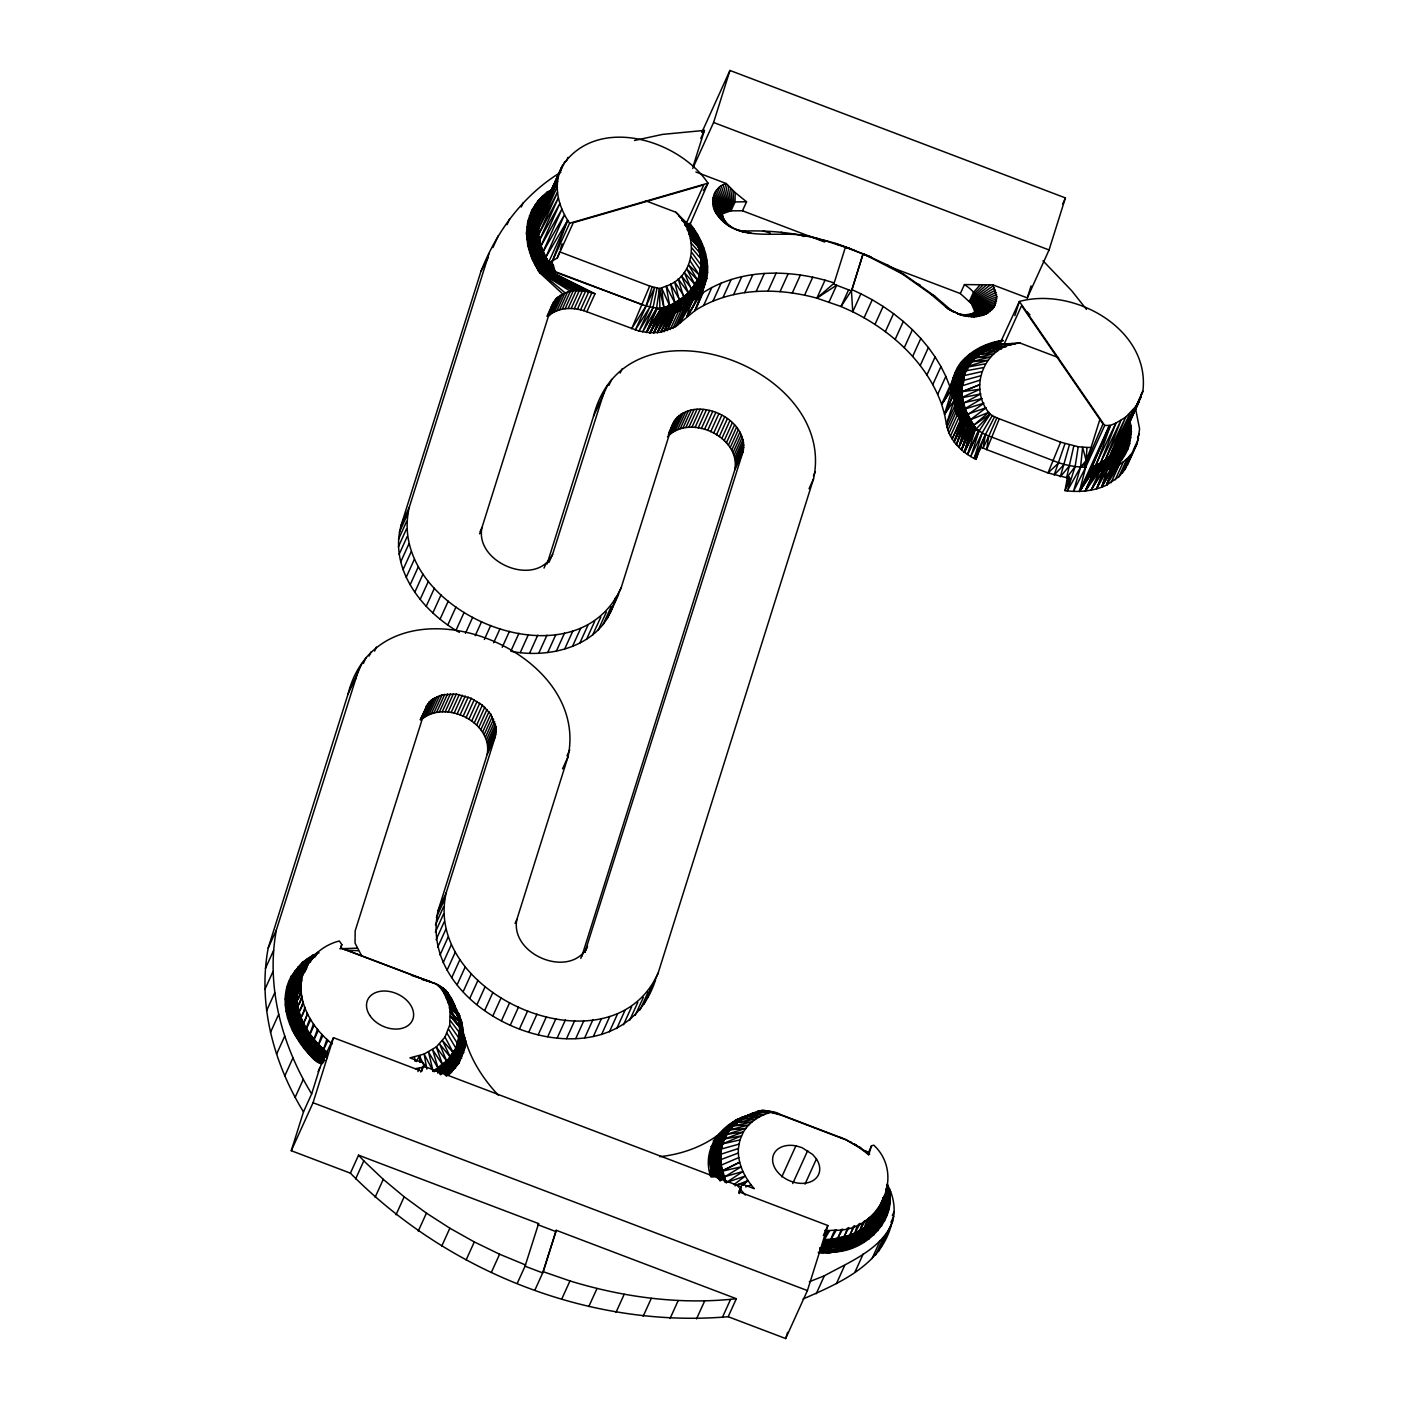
<?xml version="1.0" encoding="UTF-8"?>
<svg xmlns="http://www.w3.org/2000/svg" width="1409" height="1409" viewBox="0 0 1409 1409"><rect width="100%" height="100%" fill="white"/><g stroke="black" fill="none" stroke-linecap="round" stroke-linejoin="round"><path stroke-width="1.5" d="M586.848 311.759L595.003 293.759L585.58 291.187L573.269 290.782L565.027 292.79L556.432 298.285L548.277 316.268C558.475 306.563 574.449 307.056 586.848 311.759L638.999 331.08L650.113 332.771L660.715 332.26L669.662 312.992L669.645 305.594L666.228 286.186C697.666 275.248 698.089 232.538 675.844 212.248L645.498 200.712M820.056 1251.544C856.989 1255.578 898.22 1223.822 887.247 1184.141C901.02 1218.538 864.228 1253.446 831.31 1251.826C828.351 1244.552 831.187 1236.556 834.991 1230.198C878.265 1232.1 906.198 1175.599 873.809 1145.165L871.502 1145.834L868.191 1153.143L868.701 1154.764L871.502 1145.834M445.367 1075.032C457.15 1066.155 463.068 1051.959 464.776 1037.693C464.723 1052.382 457.344 1066.543 445.896 1075.613L444.399 1073.817C460.162 1061.822 466.132 1040.265 461.518 1021.402L454.579 1006.132M323.982 1061.558C291.469 1039.56 274.209 985.666 310.35 960.48C272.694 985.772 291.187 1040.811 323.489 1062.104C316.268 1069.114 300.681 1041.41 295.837 1036.355C285.974 1020.222 281.465 999.545 288.739 981.509C292.403 983.13 298.039 983.271 300.17 979.237C305.894 960.85 320.442 945.686 339.34 940.983L341.806 944.576L340.784 947.834L430.855 982.038C449.101 986.846 446.125 1011.345 459.475 1021.684L459.457 1025.118L462.68 1027.918L456.005 1008.457M695.887 171.986L726.251 183.54L735.128 192.54L735.075 201.822L730.989 210.822L722.007 213.869L726.075 204.869L728.242 203.495L733.578 201.945L746.559 201.786L742.473 210.786L730.989 210.822M448.555 1075.278L458.982 1063.249L465.357 1046.905C455.9 1044.862 459.087 1033.871 459.968 1027.267L450.105 1011.644L449.277 1007.03L458.383 1016.012C465.04 1036.637 458.665 1061.523 439.767 1073.394M706.825 278.612L700.537 273.593L700.889 265.526L702.14 269.612L707.547 272.659L706.825 278.612L695.007 310.579L675.598 326.641L660.715 332.26L671.036 312.904C684.827 312.111 692.083 298.814 703.179 292.596C741.944 267.78 791.893 269.189 834.339 282.998L816.868 298.162C776.835 287.207 730.884 287.489 695.007 310.579C708.815 282.751 711.122 247.72 688.525 223.555C705.433 241.309 712.426 270.546 701.435 293.776M700.942 261.546C704.042 285.023 685.338 304.837 664.625 312.639C662.741 312.182 659.342 311.283 659.905 308.712L659.465 288.546L666.228 286.186L675.017 303.111L675.668 312.041L667.197 330.692L675.527 311.037C708.639 296.383 711.915 246.786 684.844 224.859C714.345 247.544 704.43 289.25 687.134 316.409C690.85 296.718 708.428 280.602 703.021 259.168C699.269 245.325 695.447 227.959 682.097 220.35L692.541 230.812L696.205 239.512M707.547 272.659C708.586 254.571 700.784 237.082 689.67 223.186M710.805 1176.832C700.361 1147.313 724.032 1120.12 751.878 1114.431M725.459 1181.077C719.453 1167.902 718.572 1152.298 724.473 1138.93L743.388 1132.043C749.271 1122.057 759.627 1115.435 770.635 1112.37L780.427 1114.871L846.052 1139.934L858.204 1146.556L868.701 1154.764M697.42 244.444L697.772 242.066L689.019 234.053L699.533 247.755L701.259 259.238L700.238 272.501M726.234 1182.961L721.197 1165.155L720.739 1154.288L738.386 1148.529L739.936 1139.934L743.388 1132.043L726.885 1134.245L721.267 1145.64L717.075 1147.313L711.069 1146.539M1067.388 477.651L1064.993 490.631C1078.995 492.446 1093.683 491.23 1106.558 485.136C1111.278 469.426 1125.738 459.475 1129.683 443.571L1124.805 440.383L1123.202 435.469L1142.858 391.262C1150.537 329.213 1074.098 286.467 1019.376 301.473L999.545 344.412M459.387 632.377C422.77 611.753 388.761 569.447 401.142 525.187L480.909 271.497C496.584 231.182 523.62 194.847 560.888 172.18M584.841 952.484L742.93 451.919C750.469 416.712 688.596 391.209 672.304 425.078L621.175 587.694C574.907 690.762 384.939 610.749 409.297 507.205L489.064 253.514M655.59 979.766C617.635 1097.664 413.964 1020.451 438.093 910.584L487.179 754.484C493.168 722.165 444.68 698.688 421.115 719.929L429.287 701.929L432.862 698.899L442.127 694.848L456.287 694.109L471.258 698.318L482.354 705.169L490.772 714.169L496.003 726.78L495.334 736.484L446.248 892.601C421.89 996.163 611.858 1076.177 658.126 973.108L813.557 478.761C837.915 365.459 625.367 290.131 593.524 416.236L547.062 564.023M457.995 1017.985L458.383 1016.012L447.956 1002.398L456.71 1010.341C466.925 1032.286 461.694 1061.47 440.383 1074.785M705.433 284.354L699.815 279.986L699.322 275.037L690.163 260.982M719.453 187.186L726.075 204.869C718.537 210.874 723.486 222.199 730.478 226.373C734.459 229.174 739.232 230.882 744.111 231.076C775.038 229.931 806.018 234.422 835.59 243.44C875.553 257.812 815.917 236.871 820.848 239.97C788.406 225.229 741.698 247.667 717.533 215.26C708.815 204.974 712.478 187.062 726.251 183.54M581.97 955.883L734.776 469.901C741.011 437.001 690.058 413.013 667.461 436.79M739.038 1187.452L737.066 1184.793L741.028 1183.648L754.255 1188.668C744.568 1177.713 737.506 1163.464 738.386 1148.529M975.098 312.411L975.081 313.643C985.578 302.671 973.549 290.36 964.425 284.583L960.339 293.565L971.47 303.657L975.098 312.411L979.167 303.428L996.832 296.771L992.887 284.847L964.425 284.583M996.815 298.919L979.149 304.661L977.053 310.156L971.963 313.802L964.813 314.929L958.525 313.855L951.181 310.244L934.871 296.225L904.419 274.667L888.005 265.279L863.118 253.761L902.112 273.804L930.574 293.953L947.852 308.694L960.709 315.017L974.394 316.902L986.353 313.996L994.331 306.827L996.832 296.771M444.997 1037.059L436.297 1046.94L442.62 1064.852L442.461 1069.748L437.776 1073.112C435.786 1063.425 451.496 1061.893 453.363 1052.805L444.997 1037.059L449.718 1025.03L450.105 1011.644L459.475 1021.684C463.279 1040.881 455.477 1061.153 439.467 1072.46M852.181 1247.898L848.975 1238.071L853.519 1226.165M887.018 1215.386C878.265 1212.709 879.515 1201.507 885.328 1196.012M1127.852 449.154L1122.321 444.504L1122.269 438.234M433.232 983.024L342.51 948.733M831.574 1252.442C817.097 1257.374 824.635 1235.816 828.333 1230.585L834.991 1230.198M697.068 281.571L699.322 275.037L688.666 265.033L697.473 279.986L697.913 285.076L703.39 289.849M999.826 343.99C965.693 349.344 944.294 388.814 961.378 419.6L952.185 438.992L960.445 420.005C943.625 388.849 965.095 348.463 999.826 343.99C963.087 350.048 944.065 394.397 964.918 425.148L958.877 447.269L968.476 427.896L961.572 449.823L970.713 429.093L973.672 425.289L990.122 414.176L994.56 416.782L985.402 434.641L975.997 459.352C961.924 452.5 949.014 440.136 946.425 424.109L953.946 400.79C946.76 372.258 973.584 346.332 1000.408 342.44C978.568 347.6 951.41 368.013 954.069 396.14C952.554 408.011 961.607 431.823 976.226 428.917L990.122 414.176C966.979 388.056 984.891 344.219 1020.134 343.074L1058.582 357.675M447.04 1033.255L455.864 1048.155L456.287 1053.245L461.747 1058.089M456.287 1012.261C454.402 999.879 445.931 986.934 433.232 982.689M446.459 1076.141C457.361 1067.582 464.248 1054.548 465.586 1040.793L460.074 1036.901L459.968 1027.267L450.457 1016.206L459.95 1027.707L458.718 1040.194M981.492 371.677L964.196 375.587C956.993 393.956 964.654 414.299 975.151 429.815L967.543 454.455L978.427 430.467L975.838 429.446C963.686 412.996 956.729 390.134 966.081 370.761L983.059 367.661M973.108 426.293L975.556 429.639L978.427 430.467L976.05 429.217C965.394 413.911 958.032 394.027 964.196 375.587M464.037 1040.247L462.909 1029.327M420.692 1072.02L423.404 1066.032L741.222 1186.783L739.584 1191.996L827.876 1225.531L807.41 1290.574L785.658 1338.55L728.189 1316.711C589.878 1328.617 447.287 1271.622 350.401 1173.169L291.276 1150.713L303.481 1111.895C273.822 1063.425 257.636 1004.635 268.203 947.993L347.97 694.302C379.814 568.197 592.361 643.526 568.003 756.827L516.874 919.443C509.864 953.84 567.774 978.973 586.655 948.486M303.481 1111.895L311.653 1093.895C281.976 1045.443 265.79 986.652 276.375 929.993L358.679 669.662M1141.043 395.066L1142.858 391.262L1119.433 444.733L1120.349 449.999L1125.368 454.455M957.204 414.264L962.875 411.41L965.006 407.782M1100.887 470.8L1100.218 463.737L1115.928 423.087L1125.615 417.223L1136.658 405.598L1116.615 449.224L1117.443 454.649L1122.251 459.44M695.236 298.338C688.314 293.16 693.615 285.322 697.473 279.986L686.711 268.872L695.042 284.688L684.51 296.859L669.645 305.594L661.578 287.929L663.903 307.62L653.741 332.841L665.594 312.798C691.537 305.647 708.692 276.551 699.604 250.626M690.868 302.142L688.297 297.299L688.543 293.142L678.205 278.894L686.324 305.788L677.958 324.88M841.437 1229.317L836.77 1241.294L838.742 1251.456M691.766 247.896L701.259 259.238L701.03 265.015L691.713 252.387M552.821 189.193L547.044 192.205L538.203 200.536L531.704 210.364L527.741 221.407L526.42 233.33L527.811 245.782L531.845 258.393L538.397 270.792L543.804 268.326L548.982 262.849L557.242 258.076L559.62 251.824L649.672 286.045L659.465 288.546L663.903 307.62L659.905 308.712L645.991 306L555.234 272.201L548.735 263.342L542.87 251.137M1113.462 467.682L1101.697 487.197L1107.263 469.813L1105.008 465.111L1105.043 460.673L1125.615 417.223L1109.394 457.238L1109.693 462.258L1113.462 467.682L1106.558 485.136L1118.922 476.682L1124.998 469.391L1137.292 443.042L1139.599 429.041L1135.267 407.148M531.845 258.393L538.326 256.332L542.817 252.176L538.273 235.18L539.136 218.871L562.156 166.156C596.236 114.851 678.046 138.698 708.005 183.152L688.649 227.536M551.659 190.796C522.422 207.669 522.933 248.054 540.721 273.099L538.397 270.792L539.682 272.747L547.079 274.403L552.663 273.91L555.234 272.201L545.759 257.301L540.968 246.011L538.52 234.687L538.485 223.661L539.383 218.377L562.156 166.156L540.616 213.781L536.054 216.563L529.397 215.753M1129.683 443.571L1131.392 431.77L1125.967 428.864L1122.674 445.068L1117.443 454.649L1109.975 462.945L1100.464 469.673L1085.388 490.984L1094.388 470.307L1110.468 425.395L1115.928 423.087L1095.18 465.833C1087.607 467.048 1093.261 471.082 1096.818 470.747C1111.243 471.68 1125.157 463.033 1133.153 451.408M836.735 1244.235C858.592 1238.581 881.541 1219.983 883.654 1199.658C880.801 1229.229 849.926 1244.358 823.226 1245.574C852.639 1247.264 884.958 1224.562 884.658 1195.026C885.433 1226.992 852.339 1247.247 823.208 1246.349M884.658 1195.026C886.86 1227.045 852.463 1248.215 823.208 1247.124M885.081 1195.466C887.406 1229.071 850.085 1250.364 819.651 1247.863M1086.991 447.463L1078.22 446.741L1075.137 466.555L1067.317 490.913L1080.562 467.154L1086.145 460.549L1086.991 447.463L1091.094 447.428L1100.042 418.949M447.763 995.388L448.238 993.556L443.5 988.431C451.285 995.934 453.98 1007.664 459.651 1015.748M332.189 1043.928C310.843 1027.143 293.688 997.713 304.203 970.325M1125.597 428.389C1125.404 446.688 1113.198 463.262 1096.818 470.747L1085.388 490.984L1094.705 470.395M1126.39 429.305C1126.425 446.618 1115.294 461.289 1101.591 470.765L1105.449 466.52M720.017 1180.953C710.559 1158.286 719.893 1130.212 741.909 1118.746L755.523 1119.257L737.418 1122.075C719.347 1134.914 712.936 1159.783 721.249 1180.143L723.979 1176.286M327.892 1052.734C305.313 1035.122 287.137 1001.905 302.882 974.253M803.042 1298.975C837.879 1283.793 880.343 1265.898 891.192 1225.372C896.036 1213.536 894.521 1199.957 889.326 1188.491C895.631 1228.19 854.717 1256.388 818.312 1252.196M1014.832 315.634L1019.376 301.473L1104.691 425.448L1085.634 467.418L1079.488 491.389L1091.429 468.528L1109.411 425.43L1110.468 425.395L1091.429 467.365C1103.036 463.085 1113.603 455.213 1119.627 444.222L1139.282 401.072L1116.474 449.77M1091.094 447.428L1084.965 463.649L1085.634 467.418L1073.464 491.371L1080.562 467.154L1082.623 447.234L1086.145 460.549M847.637 1227.979L843.04 1239.92L845.629 1249.942M1127.253 424.268C1129.419 442.496 1119.204 459.404 1105.396 470.236C1121.229 461.148 1128.908 440.735 1128.433 424.866C1133.083 450.528 1107.844 464.952 1101.697 487.197L1112.511 466.766C1125.386 455.671 1131.497 437.741 1128.556 421.062M529.502 252.088L536.811 250.097L540.827 245.483M955.232 408.223L961.185 405.651L963.421 402.217M738.915 1144.161L721.373 1149.039C718.308 1159.66 720.915 1171.495 725.142 1181.57M556.432 298.285L551.518 306.369L481.966 527.53C474.446 562.737 536.301 588.24 552.592 554.353L604.232 391.596M700.167 271.426L700.572 269.876L691.185 256.755M450.334 1020.68L459.792 1033.061C459.352 1048.543 451.003 1063.601 437.547 1071.721M498.487 1095.357C482.653 1078.449 469.549 1058.071 464.142 1035.333C463.068 1050.251 457.097 1065.186 444.874 1074.433M961.167 420.992L954.175 441.845L962.752 422.947L954.774 405.722L946.425 424.109L944.541 414.211C955.161 398.923 951.392 378.387 963.65 364.086C972.809 352.62 986.617 345.786 1000.795 342.863M455.583 1068.092L450.581 1062.527L450.316 1057.155L442.514 1040.617L453.363 1052.805L454.05 1058.652L458.982 1063.249M452.113 1000.055L441.264 988.66L448.238 993.556L439.978 986.74L445.702 989.999L445.543 991.108M455.459 1049.74L459.792 1033.061M1003.173 340.872C977.723 343.884 952.854 363.117 950.969 389.976C959.441 392.512 965.359 384.358 963.897 376.15M697.138 281.025C690.991 296.594 675.633 305.947 660.222 310.491L646.432 332.454L656.524 308.377L659.465 288.546M465.357 1046.905L465.393 1040.089M953.946 400.79L944.541 414.211L941.617 404.277C952.871 390.557 950.881 370.391 964.883 358.344C975.098 348.305 988.819 342.44 1002.856 340.291M1078.22 446.741L1060.607 442.179L996.885 417.892L988.713 436.226L986.67 449.612L1048.014 472.931L1070.435 478.637L1064.993 490.631M540.88 213.287L558.51 176.019L557.577 181.285L539.383 218.377C533.624 237.593 543.064 257.688 554.618 272.87C536.882 255.416 529.943 224.507 545.811 203.6C530.136 225.158 538.555 254.166 554.036 273.293L595.003 293.759M527.811 245.782L535.244 244.25L539.365 239.829M463.367 1039.93L463.314 1031.335M883.02 1197.544C880.607 1226.869 849.468 1242.668 823.261 1244.799M888.709 1209.75L882.721 1205.065L883.091 1198.09M883.408 1199.147C881.752 1218.767 865.725 1232.681 849.169 1240.942M1084.331 467.348L1102.983 423.968L1021.578 305.647L1004.212 343.937L999.21 343.814L1010.658 345.187L1011.926 343.514L1015.607 343.884M656.524 308.377L642.715 331.89L653.001 307.796L657.017 288.14M1124.188 431.295C1122.462 459.721 1089.034 467.26 1079.488 491.389L1109.411 425.43L1104.691 425.448M1124.259 431.841C1122.674 449.189 1109.2 463.684 1093.384 469.99L1079.488 491.389L1091.341 468.264L1105.043 460.673L1114.396 451.743M1124.558 432.915C1122.621 449.841 1109.781 462.557 1095.621 470.588L1085.388 490.984C1092.697 467.471 1124.576 458.823 1124.382 432.369M302.53 975.327C286.82 1002.644 305.348 1035.862 327.645 1053.245M953.488 398.906L953.417 390.311M956.5 407.923L954.175 402.164L959.511 400.315L962.417 396.686M1085.634 467.418L1075.137 466.555L1066.543 478.038L1073.799 446.001M881.012 1247.564L885.204 1235.869M549.845 195.71C524.782 214.503 528.481 252.405 547.079 274.403L552.751 268.238L552.293 261.405L567.668 220.297C560.447 208.743 556.027 194.988 557.577 181.285L538.238 224.154L533.571 227.307L526.737 227.272M526.772 239.512L534.293 238.438L538.502 234.211M649.884 307.092L654.551 287.595L635.3 330.041L649.884 307.092L638.999 331.08L653.001 307.796M882.14 1201.983L882.157 1203.409M698.917 276.622L700.572 269.876M700.167 271.972C697.684 292.103 679.878 305.101 662.248 311.9L650.113 332.771L660.222 310.491C677.553 306.968 693.651 294.446 698.917 277.168M721.126 1149.515L722.623 1143.861L741.433 1135.883L724.473 1138.93C717.533 1152.333 718.731 1168.572 724.772 1182.063M580.578 309.821L588.751 291.839L548.101 274.456L548.33 273.487C530.982 252.739 526.068 216.81 548.717 198.282C526.561 218.148 531.809 254.007 550.355 274.385L541.743 261.722L534.821 264.645M449.718 1025.03L459.052 1038.292L457.379 1044.809L457.978 1047.627L463.878 1052.611M882.844 1201.877C877.067 1207.354 876.715 1217.728 884.693 1220.74M459.774 1027.777L460.197 1031.3L463.86 1034.188M458.77 1040.74C456.357 1053.28 448.238 1064.271 437.512 1071.051M700.942 260.013L700.731 253.743L691.326 243.317M691.731 290.131L684.298 272.483L695.042 284.688L695.412 289.902L700.167 294.71L687.134 316.409C709.731 283.913 712.408 242.418 678.927 215.964M876.926 1210.648C871.431 1216.372 870.727 1226.464 878.142 1230.533M1075.137 466.555L1069.695 465.622L1060.325 476.753L1069.361 444.98M699.216 248.741L699.533 247.755L690.41 238.702L699.621 248.195L700.889 257.653M873.175 1214.523C867.838 1220.37 866.905 1230.304 873.985 1234.883M868.913 1218.045C863.77 1223.981 862.59 1233.756 869.265 1238.828M684.51 296.859L674.576 281.659L681.674 309.61L693.88 296.912M709.52 1170.544C715.103 1171.284 724.296 1167.621 720.422 1160.364L720.739 1154.288M1000.408 342.44C976.789 344.976 953.171 364.931 951.868 390.187L944.541 414.211L952.854 396.211L957.75 395.242L961.977 391.614L979.642 384.71L961.731 392.107M864.193 1221.18C859.261 1227.204 857.782 1236.785 864.034 1242.315M697.772 242.066L687.169 229.438C715.913 251.189 702.563 309.804 664.625 312.639L653.741 332.841L663.234 312.27L674.541 307.426M1130.423 456.534L1124.998 469.391M966.081 370.761C955.848 389.765 962.382 413.682 975.151 429.815L964.461 452.219L971.435 428.389C956.2 407.712 954.351 375.481 975.204 357.727L993.803 353.976L979.29 354.064C954.28 370.708 954.597 405.862 970.132 428.829L961.572 449.823L968.969 428.213M711.545 1176.832L709.713 1158.392L715.067 1137.116C698.723 1148.247 679.42 1154.57 659.835 1156.666M952.643 390.275L951.85 392.917L951.145 383.988M526.42 233.33L533.976 232.696L538.22 228.681M886.737 1190.904C880.044 1221.762 855.739 1242.122 823.666 1241.91M315.035 1059.357L322.96 1050.885L326.853 1039.296M309.452 1053.95L317.923 1046.024L321.921 1034.382M340.784 947.834L341.806 944.576M560.254 249.816L562.156 243.775M311.653 1093.895L319.896 1067.67M291.276 1150.713L313.045 1102.736L333.493 1037.693L421.767 1071.227L423.404 1066.032M693.087 166.456L704.43 130.403L662.635 134.383L634.508 140.477M692.735 168.464L713.588 122.495L729.95 70.45L1065.415 197.912L1049.053 249.957L1027.302 297.915L992.887 284.847M613.672 603.598L615.645 597.346M350.401 1173.169L358.555 1155.186L538.608 1223.593L525.046 1266.198L542.694 1272.891L556.256 1230.304L736.343 1298.728L728.189 1316.711M870.85 257.178L845.47 247.051L833.793 284.195L851.459 290.906L852.744 311.794C891.668 331.045 926.664 362.641 941.617 404.277L951.163 390.663M851.459 290.906L863.118 253.761L852.005 289.69L841.032 306.493L816.868 298.162L825.022 280.162M535.085 1289.693L543.24 1271.693L556.256 1230.304M651.275 986.899L647.418 997.748M964.883 358.344L970.748 360.405L975.204 357.727L990.492 356.988L971.611 361.761C954.21 380.659 959.089 409.825 972.298 429.675L964.461 452.219L974.183 429.956L972.756 426.821L974.57 429.939L964.461 452.219L971.435 428.389C939.257 398.641 968.194 338.776 1010.658 345.187L999.21 343.814M999.263 418.878L986.67 449.612L981.439 447.358L974.147 458.436L982.179 432.862L992.306 415.549M975.997 459.352L977.969 453.082M1027.302 297.915L1031.071 285.904M785.658 1338.55L787.613 1332.333M652.103 286.89L645.991 306L631.655 328.773L649.672 286.045M304.379 1048.296L313.344 1040.899L317.465 1029.257M1069.695 465.622L1064.235 464.371L1054.143 475.044L1064.957 443.712M990.122 414.176L979.096 430.943L970.783 456.534L982.179 432.862L976.226 428.917L973.672 425.289L988.836 412.256L970.308 419.776L964.918 425.148L956.412 444.61L963.298 423.528L954.175 441.845L961.66 421.661M738.721 1192.807L740.024 1188.773L745.308 1195.043M720.985 1165.965L722.306 1170.703L739.69 1162.214L722.394 1171.126L718.22 1175.106L712.302 1176.797C708.34 1163.182 711.034 1148.916 716.371 1136.112L722.183 1137.239L726.322 1135.161M299.818 1042.413L309.24 1035.597L313.467 1023.938M1121.458 441.616L1123.114 436.561M713.077 1176.726C708.938 1162.372 711.844 1147.12 718.784 1134.21L714.574 1141.607L713.113 1141.043M687.979 223.679C704.835 243.422 711.809 273.24 697.842 296.401L701.999 289.127M952.537 395.154L950.476 388.408L951.903 384.199L957.944 384.305L962.576 381.293M295.837 1036.355L305.225 1030.648L309.998 1018.46M292.438 1030.173C300.945 1029.186 306.387 1021.067 307.056 1012.877M538.238 224.154L538.555 223.256M289.673 1023.903C298.321 1023.639 304.08 1015.466 304.679 1007.224M961.079 412.661L966.468 426.487L958.877 447.269L967.86 427.491L959.353 406.814M956.412 444.61L963.915 424.197M954.756 372.821C960.269 375.816 967.666 373.05 968.564 366.111L987.586 360.299L971.611 361.761C954.333 381.117 959.652 410.459 973.795 429.956L964.461 452.219L972.774 429.798L968.036 422.823M287.542 1017.58C296.277 1018.038 302.336 1009.83 302.882 1001.552M1111.983 466.185L1107.263 469.813L1096.519 488.87L1103.441 470.553L1106.452 468.581M1060.607 442.179L1048.014 472.931L1058.811 462.804L1064.235 464.371M518.952 633.257L510.798 651.257C549.14 658.884 599.529 646.872 613.021 605.694M457.59 1043.734L448.608 1029.239M450.316 1057.155L439.608 1043.928L446.723 1061.188L446.882 1066.666L451.584 1072.566M286.062 1011.275C294.816 1012.419 301.191 1004.194 301.685 995.899M859.05 1223.893C854.312 1230.022 852.551 1239.392 858.328 1245.345M964.461 452.219L973.32 429.886L972.369 427.35L974.183 429.956M454.79 1005.568L443.941 993.169L451.602 999.069M285.252 1005.04C293.988 1006.854 300.628 998.611 301.068 990.298M285.129 998.893C293.759 1001.359 300.663 993.098 301.068 984.803M665.594 312.798L657.281 332.683L669.662 312.992L689.001 299.272L698.248 285.657L702.14 269.612L699.727 250.133M885.909 1189.566L887.564 1185.621M285.657 992.887C294.182 996.004 301.279 987.709 301.685 979.431M1116.826 448.714L1133.488 409.808L1113.269 453.399L1113.973 458.982L1119.239 464.688L1111.067 482.671M880.59 1207.953C871.995 1230.673 846.316 1242.298 823.402 1243.302M541.743 261.722L545.759 257.301L564.498 214.767L542.817 252.176M540.721 246.505L559.849 203.495L539.189 240.816M543.081 251.683L561.892 209.166L540.968 246.011M539.453 240.323L558.387 197.841L538.273 235.18M552.487 268.749L553.367 265.315L548.982 262.849M538.52 234.687L557.506 192.223L537.956 229.597M693.246 300.011L697.561 292.79M538.203 229.121L557.242 186.692L538.485 223.661M310.244 962.259L312.657 956.905M314.929 956.658L316.532 953.1M714.61 1176.445C709.995 1160.54 714.028 1143.421 723.557 1130.229C712.514 1142.681 709.572 1160.769 713.835 1176.603M880.167 1206.421C874.513 1212.022 874.003 1222.255 881.735 1225.812M306.88 966.415L309.293 961.079M492.921 247.561L498.363 235.567M507.011 224.683L509.723 218.694M521.242 207L523.056 203.002M546.71 201.61L564.833 161.63M401.142 525.187L409.297 507.205M566.242 161.383L568.056 157.385M399.416 532.144L407.571 514.144M398.5 539.348L406.655 521.365M398.395 546.762L406.567 528.762M399.134 554.301L407.307 536.318M400.702 561.944L408.857 543.962M403.062 569.606L411.234 551.623M347.97 694.302L362.007 663.375M363.363 663.48L366.093 657.492M369.105 656.048L370.919 652.05M545.494 256.737L548.647 262.268L552.293 261.405L569.606 223.256L567.668 220.297L548.647 262.268L552.328 267.657M406.232 577.232L414.387 559.25M374.618 651.099L376.432 647.101M557.242 258.076L573.287 222.692L703.76 184.896L686.394 223.186L675.844 212.248M410.16 584.77L418.314 566.788M414.827 592.167L422.982 574.185M546.974 316.356L553.473 302.054M547.573 316.074L554.829 300.099M420.181 599.353L428.354 581.371M550.109 314.612L558.281 296.63M552.169 313.15L560.324 295.15M554.424 311.865L562.596 293.865L539.682 272.747M556.872 310.773L565.027 292.79L541.778 273.434L539.735 270.387L541.197 273.276M268.203 947.993L276.375 929.993M559.479 309.892L567.633 291.892M426.222 606.293L434.377 588.293M562.226 309.223L570.398 291.223L541.778 273.434C523.849 248.512 522.968 208.092 552.258 191.184M265.438 968.423L273.593 950.441M565.115 308.765L573.269 290.782L542.835 273.733L540.422 270.141L544.085 274.015L588.751 291.839L547.079 274.403C530.066 251.647 525.17 214.714 550.461 195.798M568.091 308.536L576.246 290.536L542.835 273.733L585.58 291.187L577.426 309.17M432.862 612.915L441.017 594.915M571.156 308.518L579.31 290.536L542.835 273.733L582.428 290.747L574.273 308.73M264.892 989.4L273.047 971.417M440.066 619.167L448.221 601.185M480.152 531.528L481.966 527.53M479.588 533.835L481.402 529.837M583.731 310.685L591.886 292.702L553.578 273.54L542.923 260.806L536.811 250.097M266.565 1010.799L274.737 992.799M447.78 625.015L455.952 607.032M270.475 1032.445L278.63 1014.462M455.952 630.422L464.125 612.422M306.475 965.552C285.076 994.807 300.011 1034.611 327.047 1054.337M420.181 719.647L429.287 701.929M420.551 719.664L427.79 703.672M422.806 718.326L430.978 700.343M424.708 716.882L432.862 698.899M426.768 715.596L434.941 697.614M465.428 633.31L472.684 617.336M429.023 714.486L437.177 696.504M276.551 1054.196L284.706 1036.214M431.418 713.57L439.59 695.588M433.972 712.831L442.127 694.848M436.631 712.285L444.786 694.302M701.841 132.411L729.95 70.45M439.397 711.95L447.551 693.95M475.22 635.688L481.561 621.704M700.801 138.399L704.43 130.403M442.25 711.792L450.404 693.809M445.174 711.844L453.328 693.862M448.132 712.091L456.287 694.109M284.777 1075.93L292.931 1057.93M451.127 712.549L459.281 694.567M484.361 639.492L490.702 625.508M454.121 713.183L462.275 695.201M457.097 714.028L465.252 696.028M593.524 416.236L607.561 385.309M608.917 385.414L611.647 379.426M460.038 715.05L468.211 697.05M493.678 642.715L500.019 628.713M463.085 716.318L471.258 698.318M620.171 373.033L621.985 369.035M466.044 717.762L474.217 699.78M295.097 1097.47L303.252 1079.47M468.898 719.4L477.07 701.418M502.22 647.295L509.459 631.302M688.878 292.755L674.823 303.622L663.692 308.148L657.298 308.448L646.432 332.454L659.958 310.103C672.269 305.964 685.214 300.205 692.295 288.739M471.628 721.197L479.782 703.214M544.015 568.091L545.829 564.093M474.199 723.152L482.354 705.169M318.082 1071.668L333.493 1037.693M548.964 562.35L552.592 554.353M476.594 725.248L484.766 707.248M478.813 727.449L486.986 709.449M480.821 729.756L488.993 711.774M675.246 310.315L672.604 312.71L664.026 331.591L674.893 312.234M482.618 732.152L490.772 714.169M520.256 652.561L528.41 634.561M484.168 734.617L492.34 716.635M722.042 211.174L723.68 207.581L715.244 191.941M721.919 212.002L724.367 206.595L716.441 190.215M721.901 212.9L725.159 205.696L717.85 188.63M670.191 329.565L678.592 311.054M723.028 213.129L727.114 204.129L721.249 185.9M485.489 737.136L493.643 719.136M724.156 212.495L728.242 203.495L723.24 184.773M725.388 211.949L729.457 202.949L725.371 183.822M486.528 739.672L494.7 721.69M672.991 328.227L681.357 309.804M726.692 211.509L730.76 202.509L728.066 185.601M487.32 742.226L495.475 724.244M675.598 326.641L683.929 308.272L690.146 301.209M728.066 211.174L732.134 202.174L730.69 188.383M729.492 210.945L733.578 201.945L733.015 190.655M487.849 744.78L496.003 726.78M529.608 653.195L537.762 635.195M488.095 747.281L496.25 729.298M488.06 749.764L496.215 731.764M487.761 752.159L495.915 734.177M487.179 754.484L495.334 736.484M538.802 653.16L546.956 635.177M695.007 310.579L703.179 292.596M703.672 305.454L711.827 287.454M547.749 652.473L555.903 634.473M713.024 301.05L721.179 283.068M438.093 910.584L446.248 892.601M556.379 651.099L564.533 633.117M436.35 917.541L444.522 899.558M435.434 924.762L443.606 906.762M723.028 297.44L731.183 279.458M435.346 932.159L443.5 914.177M564.639 649.091L572.794 631.109M436.085 939.715L444.24 921.733M668.676 433.074L674.259 420.763M572.459 646.449L580.614 628.449M668.377 434.8L675.633 418.808M669.081 434.976L677.236 416.994M437.635 947.359L445.808 929.359M670.913 433.338L679.068 415.338M733.613 294.622L741.768 276.622M672.974 431.858L681.128 413.876M675.228 430.573L683.383 412.59M579.786 643.173L587.94 625.191M677.676 429.481L685.831 411.498M440.013 955.02L448.168 937.02M680.283 428.6L688.437 410.618M586.549 639.316L594.721 621.334M683.03 427.931L691.185 409.949M744.674 292.614L752.846 274.632M443.166 962.646L451.338 944.646M685.901 427.473L694.073 409.491M592.713 634.913L600.886 616.913M688.895 427.244L697.05 409.262M598.244 629.964L606.398 611.964M691.942 427.244L700.114 409.244M603.052 624.522L611.224 606.539M447.093 970.185L455.266 952.202M607.156 618.639L621.175 587.694M610.484 612.334L618.639 594.351M756.175 291.434L764.33 273.452M695.077 427.455L703.232 409.455M355.649 1178.875L363.821 1160.875L358.555 1155.186M698.23 427.878L706.385 409.896M451.761 977.582L459.933 959.582M701.383 428.53L709.537 410.547M704.535 429.393L712.69 411.41M767.993 291.117L776.148 273.117M707.635 430.467L715.807 412.485M457.132 984.768L465.287 966.785M417.945 1071.544L419.583 1067.952L425.677 1066.472L423.211 1062.879L409.966 1057.86L424.127 1054.055L436.297 1046.94L446.723 1061.188M710.682 431.735L718.854 413.753M567.017 755.858L569.747 749.87M713.641 433.197L721.813 415.215M562.561 768.821L568.003 756.827M780.058 291.628L788.212 273.628M463.156 991.689L471.328 973.707M716.494 434.835L724.666 416.835M719.224 436.631L727.379 418.649M375.093 1197.333L383.266 1179.351L363.821 1160.875M721.795 438.586L729.95 420.587M469.813 998.312L477.968 980.329M724.208 440.665L732.363 422.682M792.281 292.984L800.435 274.984M726.41 442.866L734.582 424.884M728.418 445.191L736.59 427.191M477.017 1004.582L485.172 986.582M730.214 447.586L738.369 429.586M515.06 923.441L516.874 919.443M731.764 450.052L739.936 432.052M733.085 452.553L741.24 434.571M804.592 295.15L812.746 277.168M734.124 455.107L742.296 437.107M734.917 457.661L743.089 439.661M484.731 1010.429L492.886 992.429M735.445 460.197L743.6 442.215M735.692 462.716L743.846 444.733M735.657 465.181L743.811 447.199M396.017 1214.787L404.172 1196.805L383.266 1179.351M735.357 467.594L743.512 449.594M734.776 469.901L742.93 451.919M492.903 1015.819L501.058 997.836M501.463 1020.732L509.618 1002.732M829.056 301.949L836.664 285.164L816.868 298.162M510.34 1025.1L518.512 1007.1M418.262 1231.114L426.434 1213.131L404.172 1196.805M848.658 289.708L841.032 306.493L852.744 311.794L860.899 293.794L852.005 289.69M519.481 1028.905L527.653 1010.905M528.815 1032.11L536.97 1014.128M441.704 1246.19L449.858 1228.208L426.434 1213.131M538.256 1034.699L546.41 1016.717M864.087 317.765L872.259 299.782L860.899 293.794M580.755 958.367L582.569 954.369M584.788 952.273L587.5 946.267M547.749 1036.654L555.903 1018.672M874.989 324.405L883.144 306.422L872.259 299.782M557.207 1037.957L565.361 1019.975M813.486 475.802L815.3 471.804M809.03 488.747L813.557 478.761M885.363 331.643L893.535 313.643L883.144 306.422M466.15 1259.928L474.305 1241.928L449.858 1228.208M566.559 1038.592L574.713 1020.609M575.735 1038.574L583.907 1020.574M895.155 339.428L903.31 321.446L893.535 313.643M584.682 1037.869L592.854 1019.887M904.261 347.706L912.416 329.724L903.31 321.446M593.33 1036.513L601.484 1018.531M491.442 1272.204L499.596 1254.221L525.592 1264.983L517.42 1282.983M601.59 1034.505L609.745 1016.505M912.645 356.424L920.799 338.442L912.416 329.724M609.41 1031.846L617.565 1013.864M616.737 1028.588L624.892 1010.605M920.218 365.53L928.39 347.53L920.799 338.442M623.5 1024.73L631.655 1006.748M629.664 1020.31L637.819 1002.327M538.608 1223.593L538.062 1224.791L555.71 1231.501M635.177 1015.361L643.349 997.378M926.963 374.917L935.118 356.935L928.39 347.53M640.003 1009.936L648.158 991.936M644.089 1004.036L658.126 973.108M969.357 301.385L973.425 292.403L979.642 285.463M932.793 384.569L940.948 366.569L935.118 356.935M970.449 302.495L974.535 293.495L982.601 285.499M971.47 303.657L975.539 294.657L986.001 285.393M972.351 304.855L976.437 295.855L989.999 285.129M973.126 306.088L977.212 297.088L993.415 285.675M973.795 307.338L977.864 298.338L994.56 287.876M974.324 308.606L978.392 299.606L995.476 290.095M974.711 309.892L978.797 300.892L996.163 292.332M974.975 311.16L979.044 302.16L996.621 294.551M937.689 394.379L945.844 376.379L940.948 366.569M976.102 312.78L979.008 305.859L996.55 301.033M976.666 311.724L978.286 308.131L995.3 304.996M941.617 404.277L949.772 386.295L945.844 376.379M946.989 427.103L955.742 408.117L956.2 411.727L947.87 430.097M949.014 433.091L957.38 414.686M950.476 436.068L958.86 417.557M561.804 1298.922L569.958 1280.94C623.588 1297.337 680.424 1304.981 736.343 1298.728M1062.703 203.918L1065.415 197.912M588.839 1306.478L597.011 1288.495M616.032 1312.29L624.187 1294.307M643.156 1316.305L651.31 1298.323M670.05 1318.525L678.205 1300.542M739.408 1190.781L741.222 1186.783M1067.353 480.733L1069.167 476.735M1066.983 483.727L1069.695 477.739M1066.261 486.633L1069.889 478.637M696.522 1318.912L704.676 1300.93M781.801 1176.885L795.891 1145.852L801.985 1147.63L812.623 1154.429L816.427 1158.955L804.997 1184.176M1096.519 488.87L1104.938 470.342M722.377 1317.468L730.531 1299.485M1129.225 421.238C1135.425 446.089 1113.779 463.702 1106.558 485.136L1119.239 464.688M792.739 1183.542L807.709 1150.554M1115.206 479.853L1123.36 461.853M1118.922 476.682L1127.077 458.682M1137.539 437.864L1139.353 433.866M1122.18 473.177L1130.353 455.195M1133.153 450.528L1138.578 438.534M1127.306 465.34L1137.292 443.042M823.332 1235.534L827.876 1225.531M816.198 1293.797L824.353 1275.814C848.112 1262.499 878.142 1251.016 891.192 1225.372M836.435 1283.617L844.59 1265.617M883.32 1200.873L875.535 1216.108M855.087 1271.834L863.259 1253.851M872.048 1258.554L880.202 1240.572M892.337 1215.562L894.151 1211.564M875.5 1255.19L883.654 1237.208M890.964 1222.343L893.693 1216.337M878.494 1251.527L886.648 1233.527M884.535 1238.934L892.707 1220.951M560.042 170.982L542.395 209.377L538.203 211.544L531.704 210.364M304.679 969.304C285.745 998.03 302.319 1034.963 327.364 1053.773M297.387 989.47L301.456 980.558M1103.441 470.553L1091.077 490.138L1099.848 470.87M884.975 1197.069C878.124 1224.298 851.335 1241.382 824.001 1240.66M296.894 994.877L300.98 985.948M297.017 1000.408L301.103 991.478M297.757 1006.026L301.843 997.096M318.804 1044.439L322.908 1035.474M323.823 1049.3L327.927 1040.318M299.078 1011.697L303.182 1002.768M300.998 1017.386L305.101 1008.439M303.499 1023.022L307.602 1014.093M306.546 1028.605L310.649 1019.658M310.139 1034.047L314.242 1025.1M314.225 1039.349L318.328 1030.384M739.232 1193.493L740.87 1189.918M882.51 1200.75L886.525 1192.014M885.856 1190.253L887.459 1186.765M880.748 1205.47C873.21 1229.018 847.214 1239.902 824.195 1240.096L823.666 1239.568C844.607 1239.092 870.005 1231.431 877.631 1209.75M459.052 1038.292C457.044 1051.519 448.819 1063.319 437.53 1070.417M961.572 449.823L971.171 429.287M307.056 964.584C306.704 972.58 299.131 981.104 291.258 976.208L288.739 981.509M718.66 1136.94L721.866 1132.22L726.498 1132.501L729.862 1129.842L748.637 1125.086L733.385 1125.773L728.101 1131.85M1119.292 445.279L1141.36 396.281C1126.46 420.745 1123.642 458.629 1092.222 469.391L1079.488 491.389L1094.582 469.496M669.028 308.571L661.666 311.618L650.113 332.771L660.469 310.773L663.287 309.945L660.751 311.037L650.113 332.771L662.864 312.146C685.514 305.066 703.901 283.808 701.259 259.238M974.147 458.436L985.402 434.641L982.179 432.862M988.713 436.226L983.077 448.132L985.402 434.641L1058.811 462.804M301.086 976.19C286.15 1004.124 303.939 1037.253 326.694 1054.918M715.367 1176.251C710.418 1159.801 715.455 1142.54 725.019 1128.908L722.57 1132.413M307.162 966.063L309.998 960.181M713.835 1141.343L716.371 1136.112M700.167 294.71L702.686 289.514M869.247 1223.364L873.985 1213.713M967.543 454.455L979.096 430.943M311.548 959.987L313.467 956.095M865.02 1226.922L869.829 1217.323M653.741 332.841L664.097 312.516M964.971 409.015L983.922 403.168L960.445 420.005M315.493 956.218L317.465 952.343M723.891 1177.308L741.081 1166.863L722.394 1171.126M759.187 1112.282C751.349 1109.605 775.496 1110.398 779.406 1114.114L846.034 1139.582L868.649 1153.319L861.938 1149.163M718.22 1175.106L720.651 1180.566C706.578 1149.339 732.539 1113.445 764.629 1110.451L761.3 1111.085L762.022 1110.186L770.635 1112.37L757.972 1111.296L768.521 1113.004C734.177 1108.231 705.398 1147.683 718.749 1179.368M860.3 1230.057L865.214 1220.529M480.909 271.497L488.342 257.142M426.54 705.557L355.174 930.821L355.033 943.061L361.514 955.549M963.28 403.344L980.823 393.886L962.206 397.69M725.547 1135.953C717.85 1148.793 717.709 1164.961 722.799 1178.769M416.43 1061.558L419.442 1055.728L423.986 1065.556M752.23 1113.339L763.872 1114.73L746.876 1115.822L738.827 1121.141L735.163 1120.472L723.257 1132.572M650.113 332.771L661.244 311.389M981.774 352.902L983.852 350.788L1001.57 348.886L988.871 347.935C957.468 359.612 948.31 399.874 966.468 426.487M728.435 1125.562L741.451 1117.513L743.406 1118.182L738.827 1121.141L741.909 1118.746L759.539 1116.826L746.876 1115.822M969.445 354.275L975.556 356.6L979.29 354.064L997.519 351.264L983.852 350.788C962.435 362.448 952.572 389.641 961.713 412.256M730.655 1128.186L733.385 1125.773L751.895 1122.022L737.418 1122.075L730.655 1128.186L725.97 1127.975M674.136 312.411L664.026 331.591L671.864 312.798L660.715 332.26M855.157 1232.787L860.159 1223.329M350.506 687.662L355.878 678.416M596.06 409.596L599.389 403.291M1099.865 466.15L1092.768 469.708L1079.488 491.389L1091.588 468.774L1109.253 457.784L1117.566 447.534M455.864 1048.155L446.53 1061.699L432.827 1071.509M455.53 1049.194L446.283 1062.826L434.236 1071.703M849.627 1235.077L854.699 1225.689M1091.764 468.986L1094.617 468.14L1092.486 469.549L1079.488 491.389L1091.764 468.986L1109.165 458.365L1119.222 445.825M843.744 1236.926L848.887 1227.591M723.011 1132.501L725.019 1128.908M1116.404 466.291C1127.235 453.399 1133.417 436.191 1129.666 419.301L1131.392 431.77M1079.488 491.389L1091.975 469.197L1094.617 468.14M837.545 1238.282L842.758 1229.053M831.081 1239.18L836.365 1230.022M541.602 210.17L547.907 200.923M1091.077 490.138L1102.366 470.712L1114.713 460.267L1121.177 451.162L1125.28 440.894L1126.724 423.915M824.406 1239.568L829.742 1230.515M545.759 257.301L567.668 220.297M703.426 190.514L708.005 183.152L569.606 223.256M716.107 1176.022C709.326 1153.566 720.58 1127.957 741.803 1117.936L742.261 1117.214M291.258 976.208L302.495 962.382L312.745 955.196L319.086 952.819M305.013 970.466C282.804 997.713 301.508 1036.971 326.324 1055.517M301.508 975.803L305.26 969.991M992.517 342.546L995.141 345.152L998.188 345.54L992.729 347.336L993.574 345.821M720.422 1160.364L715.754 1163.781L708.903 1164.327M986.089 344.747L991.46 347.759L986.388 350.154L988.308 348.252M720.475 1154.869L715.807 1158.092L708.956 1158.233M717.938 1136.746L720.615 1132.783M727.608 1132.114C717.128 1145.464 715.948 1164.151 721.813 1179.703M725.97 1135.584L729.862 1129.842L745.801 1128.433L726.885 1134.245C726.04 1140.198 719.999 1143.826 714.574 1141.607M696.064 297.704L698.723 293.812M694.373 297.493L680.089 322.908L688.42 304.52L686.324 305.788M298.215 984.732L293.618 987.639L286.872 987.075M722.377 1144.355L721.69 1145.235M737.154 1122.55L734.758 1124.417L731.253 1124.329M968.001 367.027L985.102 363.857M971.365 362.236L967.032 364.579L960.903 362.817M453.029 1053.862L446.389 1062.245L434.342 1071.104M684.298 297.369L684.985 296.418M547.502 201.276C527.23 220.808 534.874 254.73 551.747 274.139L591.886 292.702L548.33 273.487M545.477 203.283C528.586 224.225 536.089 255.152 552.663 273.91M545.97 203.019C528.921 224.084 537.005 254.642 553.068 273.769L538.978 255.927M306.405 968.053C278.471 993.363 297.88 1038.944 324.563 1057.965M305.33 968.406C280.303 995.899 298.708 1038.028 325.039 1057.349M304.749 969.674C280.972 997.871 300.61 1038.979 326.87 1057.912M305.277 969.462C282.029 996.903 300.452 1037.235 325.919 1056.116M294.411 971.241L301.878 972.668L306.898 967.807M1110.697 455.635L1109.394 457.238L1113.462 452.888L1129.789 413.682L1109.605 456.71L1105.043 460.673L1106.523 459.14M1112.353 468.158L1117.284 463.138M679.79 300.698L680.6 299.73M751.402 1114.607L742.895 1118.165L756.087 1113.321L754.519 1113.762M720.809 1149.991L716.476 1152.562L709.678 1152.28M538.819 219.328L534.504 221.829L527.741 221.407M963.597 376.608L959.318 378.986L952.625 378.281M733.138 1126.249C718.696 1139.529 715.332 1161.386 722.324 1179.245M726.991 1128.257L732.927 1121.846M969.357 364.015L979.044 354.54M970.713 363.082L974.658 358.643M1114.73 467.136L1117.883 463.631M679.032 310.861L685.884 305.137M549.299 198.193C527.036 218.148 532.69 253.972 551.271 274.244L545.072 267.428M674.823 303.622L675.809 302.653M308.166 964.601C277.555 990.897 295.555 1038.38 324.07 1058.582M737.929 1119.028L735.533 1120.243M743.177 1185.057L748.003 1180.566L734.97 1185.797M746.013 1117.108L744.392 1118.059L749.394 1115.611M544.684 205.203L540.281 206.824L534.645 205.274M444.399 1073.817L443.976 1073.165C459.175 1061.505 468.193 1036.689 458.594 1019.781M1109.94 469.056L1112.511 466.766M1101.891 462.275L1100.218 463.737L1105.237 460.162L1120.983 420.358L1100.429 463.209L1091.288 467.982M860.159 1235.781L864.809 1231.836M550.708 194.283C524.218 212.706 527.741 250.626 544.984 274.156C525.081 251.26 525.434 211.614 549.475 193.79C523.215 212.09 525.081 251.154 544.085 274.015M670.596 305.154L669.451 306.105L675.017 303.111L670.561 284.09L679.983 300.187M976.12 356.53L988.008 349.203M1080.562 467.154L1084.965 463.649M310.015 962.083C275.266 987.145 292.773 1038.891 323.066 1059.762M741.715 1185.427L748.003 1180.566M1096.818 470.747L1105.008 465.111M970.308 419.776L986.159 407.747L967.472 414.176M734.142 1184.458L745.255 1176.075L726.48 1182.45L742.93 1171.495L724.156 1176.797M674.805 308.87C694.919 298.356 704.676 275.037 700.731 253.743M734.23 1124.541L741.662 1119.222M735.251 1124.223L741.381 1119.644M1094.969 466.361L1096.836 465.005M736.608 1121L741.451 1117.513M976.648 356.407L983.323 351.704M978.022 355.702L981.087 353.5M437.635 1072.408C454.896 1062.386 462.645 1040.864 459.528 1022.229M439.538 1072.689C458.348 1061.294 464.16 1035.914 458.524 1016.682M440.048 1074.098C467.489 1057.032 465.692 1017.985 447.886 994.525M716.829 1175.74C709.52 1152.139 722.799 1126.566 744.727 1116.386L741.803 1117.936M657.298 308.448L659.799 309.663L665.03 307.232M854.876 1238.581L860.001 1235.059M551.095 190.356C521.964 207.176 521.33 248.565 540.721 273.099M993.768 346.403L980.787 353.183L988.343 348.833M314.947 956.922C268.467 976.032 286.696 1041.11 321.992 1063.619M314.383 956.57C270.563 979.114 287.137 1040.811 322.485 1063.143M313.203 958.014C271.461 981.369 288.81 1040.758 322.978 1062.633M675.668 312.041L681.111 308.659M679.737 305.154L666.246 312.904L657.281 332.683L667.848 313.009L674.999 309.593M1098.492 470.87L1100.464 469.673M664.625 312.639L669.064 309.962L662.864 312.146M965.218 408.522L982.143 398.536L963.545 402.851M740.253 1120.631L743.6 1118.676M672.604 312.71L675.527 311.037M426.839 1069.114L424.127 1054.055L433.039 1070.999L438.058 1068.128L432.581 1049.652L442.62 1064.852M966.768 368.136L962.523 369.105L957.521 367.643M859.86 1234.354L843.11 1242.844M1095.621 470.588L1100.094 468.228M1094.388 470.307L1099.971 467.524M317.148 953.787C268.872 974.006 283.702 1040.846 321.516 1064.059M991.003 347.776L985.913 350.242L991.901 347.688L986.846 350.013M1091.429 468.528L1094.811 466.925L1091.341 468.264M1091.323 467.682L1095.18 465.833M742.349 1118.077L747.88 1115.452M669.152 310.685L674.647 308.148M962.453 397.197L979.995 389.271L961.977 391.614M980.083 347.459L984.909 350.26L994.049 345.98M854.576 1236.433L830.095 1245.151M721.197 1165.155L738.774 1157.599M663.692 308.148L669.645 305.594L659.799 309.082M854.629 1237.137L843.005 1241.347L823.314 1244.041M1091.588 468.774L1094.687 467.506M809.312 1281.732L824.353 1275.814M720.686 1159.677L738.334 1153.02M1092.486 469.549L1094.582 468.81M753.85 1114.096L756.105 1113.321M745.678 1186.924L751.173 1184.951M752.001 1113.814L761.829 1110.539M750.275 1115.382L756.474 1113.128M669.028 309.258L661.666 311.618M990.034 347.636L994.049 346.262M992.323 347.547L998.576 345.346L993.098 347.09M842.247 1237.137L836.699 1238.405M962.136 385.837L979.766 380.236M849.116 1236.767L836.999 1239.973L823.807 1241.276M843.11 1239.251L849.028 1237.401M848.975 1238.071L836.77 1241.294L823.525 1242.597M848.958 1238.758L836.717 1241.998M757.161 1112.564L760.772 1111.472L757.461 1112.194M546.04 202.051L538.203 200.536M962.875 380.624L980.382 375.886M694.073 229.121L691.22 229.491L688.05 225.229M659.799 309.663L663.516 308.712M995.141 345.152L1001.605 343.549M995.599 345.381L1000.408 344.183M659.958 310.103L663.375 309.311M978.709 307.021L996.04 303.058M722.623 1143.861L739.936 1139.934M462.099 1024.378L459.51 1015.361L455.988 1009.284M697.913 235.215L693.933 235.109L690.815 230.636M660.751 311.037L663.216 310.614M415.32 1068.638L419.583 1067.952M977.74 309.17L994.331 306.827M977.053 310.156L993.134 308.553M701.136 241.432L696.539 240.763L692.118 232.238M304.749 968.511L298.162 966.609M669.662 312.992L671.036 312.904M988.871 347.935L1005.973 346.861L994.278 345.504M976.243 311.054L991.725 310.139M1004.212 343.937L1020.134 343.074M339.798 948.768L356.864 948.169M975.327 311.882L990.122 311.583M703.725 247.72L698.23 246.029M890.664 1191.679L885.785 1190.376L885.768 1202.018L880.96 1218.081L874.725 1227.398L866.271 1235.288L855.844 1241.505L843.762 1245.873L819.686 1248.638M824.741 1230.533L828.333 1230.585M819.756 1249.396C852.903 1252.39 891.598 1227.327 886.367 1190.693M819.827 1250.135C853.238 1253.165 892.267 1227.891 886.966 1190.957M819.932 1250.857C855.14 1254.45 895.772 1225.601 886.983 1187.118M818.453 1252.812L824.159 1252.883M974.306 312.622L988.325 312.868M980.259 353.236L974.517 350.63M345.258 950.212L358.185 950.688M548.136 198.299L542.342 196.168M973.179 313.274L986.353 313.996M705.68 254.025C700.749 255.328 697.226 245.659 700.678 256.843M860.106 1230.585L849.416 1235.605L842.864 1237.12M1113.057 467.312L1114.096 467.401M971.963 313.802L984.204 314.947M850.226 1141.924L851.177 1142.03M706.983 260.33L700.925 257.283M970.66 314.26L981.932 315.722M435.54 984.134L436.543 984.275M887.811 1185.304L886.648 1185.092M969.269 314.594L979.519 316.303M1131.233 425.624L1128.433 424.866M697.948 242.63L700.396 252.246M707.6 266.548L703.619 265.086L701.242 262.55M967.842 314.806L977.001 316.69M732.028 227.835L733.261 228.099M886.772 265.015L888.005 265.279M952.731 311.688L953.963 311.953M890.083 1197.844L885.574 1195.871M421.573 979.361L430.855 982.038M966.345 314.929L974.394 316.902M763.255 231.006L770.142 232.996M744.111 231.076L751.015 233.049M964.813 314.929L971.717 316.902M889.731 1203.885L883.654 1199.658M1130.881 437.776L1124.822 433.444M411.358 975.345L429.833 981.28M854.294 1144.143L856.161 1144.742M781.185 232.238L786.909 234.141M742.561 230.97L748.285 232.872M963.263 314.823L968.987 316.726M437.794 985.367L439.749 986.036M543.24 1271.693L569.958 1280.94M765.422 1110.539L770.635 1112.37M845.47 247.051L870.991 256.896M461.606 1021.877L460.655 1021.49M902.112 273.804L904.419 274.667M729.527 226.409L731.835 227.272M950.23 310.262L952.537 311.142M713.588 122.495L1049.053 249.957M742.473 210.786L824.688 242.031M888.41 266.231L960.339 293.565M642.539 304.802L555.498 271.726L552.751 268.238M313.045 1102.736L807.41 1290.574M799.308 234.739L803.852 236.465M961.678 314.612L966.222 316.338M740.975 230.759L745.52 232.485M692.347 231.305L695.711 237.082M768.944 1111.12L773.083 1112.775M588.751 291.839L545.547 274.244L543.152 268.749M858.204 1146.556L860.969 1147.719M439.978 986.74L442.849 987.973M772.062 1111.824L777.997 1114.026M817.502 238.473L820.848 239.97M960.093 314.277L963.457 315.775M739.39 230.424L742.754 231.921M916.748 283.473L920.077 285.005M947.852 308.694L951.181 310.244M727.15 224.841L730.478 226.373M310.35 960.48L307.373 958.56M994.56 416.782L996.885 417.892M474.305 1241.928L499.596 1254.221M549.475 193.79L547.044 192.205M930.574 293.953L934.871 296.225M945.598 306.986L949.895 309.258M724.895 223.133L729.193 225.405M837.774 244.62L835.59 243.44L854.347 250.256M958.525 313.855L960.709 315.017M737.823 230.002L740.007 231.164M722.782 221.301L727.995 224.366M458.365 1015.237L457.168 1014.321L458.312 1018.231M720.844 219.364L726.885 223.256M868.191 1153.143L869.723 1154.165M456.939 1011.116L459.264 1020.556M443.5 988.431L451.408 999.562M719.101 217.356L725.882 222.111M302.495 962.382C303.816 963.386 305.313 964.161 306.951 964.478C302.354 969.903 294.657 978.815 292.896 987.762C285.798 1015.871 303.551 1043.646 324.986 1060.378M956.975 313.326L957.979 314.084M736.273 229.456L737.277 230.213M840.768 1137.415L841.772 1138.19M779.406 1114.114L780.427 1114.871M717.533 215.26L724.983 220.914M682.097 220.35L689.635 226.197L694.884 235.338M315.211 1049.423L320.865 1053.826M735.128 192.54L746.559 201.786M716.159 213.094L724.208 219.681M454.438 1004.67L446.177 997.766L456.71 1010.341M313.82 956.147L312.745 955.196M715.015 210.892L723.557 218.413M316.232 1048.296L306.281 1038.732M310.508 1044.192L315.739 1048.86M714.099 208.673L723.028 217.145M1042.995 260.806L1071.721 290.765L1086.498 309.416M888.146 1186.026L887.335 1185.233L889.026 1191.556L888.463 1186.66M713.412 206.436L722.623 215.859M311.583 1043.1L302.583 1033.132M312.076 1042.554L299.448 1027.39M312.534 1041.991L303.763 1032.163L296.876 1021.578M1027.161 311.794L1029.944 314.859M712.954 204.217L722.359 214.591M541.109 269.841L544.984 274.156M447.798 995.793L447.04 994.948L447.675 995.934M554.036 273.293L543.469 260.313M712.743 202.015L722.236 213.34M308.395 1036.654L300.645 1026.492L294.904 1015.73M304.784 1031.159L308.835 1036.126M554.899 272.606L552.187 269.26L555.234 272.201L553.367 265.315M305.225 1030.648L309.24 1035.597M692.066 289.074L681.463 275.829L688.543 293.142M712.76 199.849L722.253 212.107M967.138 413.348L976.05 429.217M548.101 274.456L543.804 268.326M688.525 225.193L691.731 229.508M688.649 226.62L690.745 229.438M688.226 226.532L690.304 229.35M713.024 197.736L722.412 210.892M1000.02 341.964L999.298 340.872M547.678 264.892L553.578 273.54M451.919 1002.732L451.391 1001.429L454.103 1005.41M971.435 428.389L972.298 429.675M965.676 424.69L962.065 419.266L962.752 422.947M963.404 418.473L970.132 428.829M445.596 990.351L448.027 994.049M713.535 195.71L722.694 209.747M688.754 226.285L694.39 235.25M714.275 193.773L723.116 208.638M438.058 1068.128L428.53 1052.03L433.039 1070.999M443.976 1073.165L442.461 1069.748M973.425 425.782L975.556 429.639M451.391 1001.429L452.236 1002.997M692.224 233.471L694.549 238.015M451.197 1000.496L456.305 1011.803M452.641 1003.243L455.547 1009.055M966.31 424.25L967.86 427.491M458.33 1012.789L459.51 1015.361M452.183 1000.531L454.244 1005.163M550.549 271.409L551.747 274.139M695.236 236.888L699.428 246.927M695.024 237.839L698.582 246.364M695.06 238.737L697.525 244.884M454.05 1007.012L456.34 1012.719M949.772 386.295L950.476 388.408M697.966 245.43L700.044 251.876L697.931 245.677L699.128 249.552M548.929 272.976L549.387 274.456M457.027 1015.079L458.172 1018.918M954.069 396.14L955.355 401.952M458.066 1017.016L459.704 1025.576M461.8 1027.478L462.892 1033.73M420.534 1062.175L419.442 1055.728L419.988 1062.263M414.493 1057.032L415.109 1061.347M958.279 413.929L958.631 417.099M459.087 1023.181L459.757 1030.314M961.854 386.63L961.995 391.209M816.427 1158.955A24.605 17.665 24.4 0 1 804.486 1183.261A24.605 17.665 24.4 0 1 773.013 1163.182A24.605 17.665 24.4 0 1 795.891 1145.852M865.584 1150.924L868.279 1153.443L865.584 1150.924M369.81 1015.449A24.605 17.665 24.4 0 0 410.618 1023.163A24.605 17.665 24.4 0 0 389.8 991.549A24.605 17.665 24.4 0 0 369.81 1015.449"/></g></svg>
